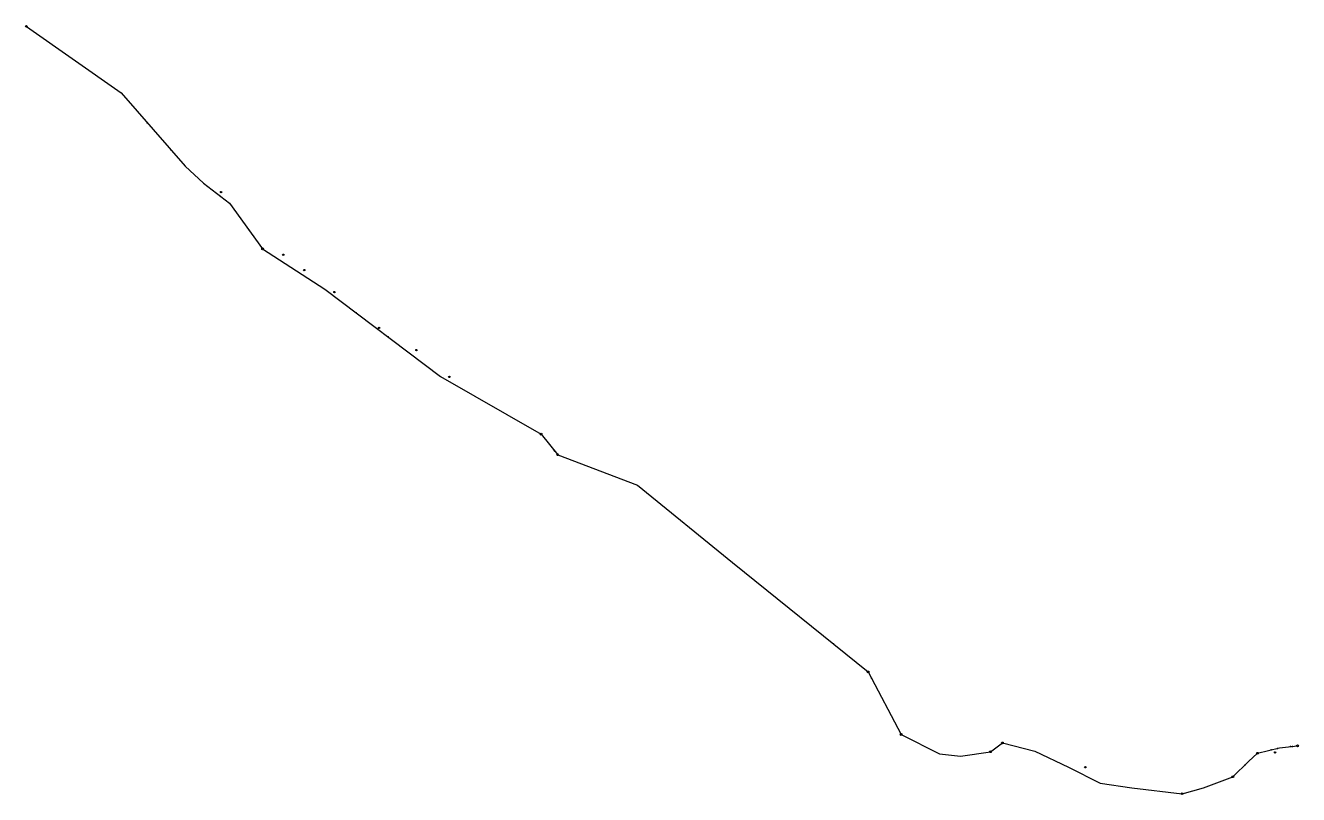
# Model space of a CAD drawing. Header units: metres. Extents: x 411984 to 416021, y 8261389 to 8263828.
import ezdxf

# ---------------------------------------------------------------- set-up
doc = ezdxf.new("R2010")
doc.units = ezdxf.units.M
for name, color, linetype in [('CV_OSM', 30, 'Continuous'), ('EJE_KML', 5, 'Continuous'), ('PC_GISEM', 1, 'Continuous'), ('PN_CANDIDATO', 4, 'Continuous')]:
    doc.layers.add(name, color=color, linetype=linetype)

msp = doc.modelspace()

# ---------------------------------------------------------------- linework, layer by layer
at = {"layer": 'CV_OSM'}
for p in [(412369.7, 8263519.1), (412444.7, 8263433.5), (412599.2, 8263288.8), (412692.8, 8263178.8), (413032.6, 8262916.5), (413134.1, 8262839.9), (413660.7, 8262479.8), (413662.7, 8262477.2), (414545.7, 8261866.3), (414666.3, 8261757.7), (415892.8, 8261520.5), (415933.4, 8261530.3), (415953.4, 8261535.2), (415994.9, 8261540.8), (416001.3, 8261541.5), (416013.8, 8261542.9), (415851.2, 8261483.2)]:
    msp.add_point(p, dxfattribs=at)
at = {"layer": 'EJE_KML'}
msp.add_lwpolyline([(411986.7, 8263824.8), (412287, 8263613.7), (412490.1, 8263381.7), (412548, 8263327.9), (412630.9, 8263264.6), (412735.7, 8263119.3), (412933.4, 8262991.4), (413299.8, 8262714.7), (413618.8, 8262531.6), (413671.5, 8262466.4), (413924.6, 8262369.5), (414225.3, 8262124.2), (414655.8, 8261777.7), (414760.3, 8261579.1), (414882, 8261518.3), (414948.6, 8261510.5), (415043.6, 8261524.5), (415081.7, 8261552.6), (415184.8, 8261526.1), (415291.6, 8261475.6), (415391.3, 8261424.9), (415492.1, 8261410.1), (415651.5, 8261391.6), (415718.8, 8261410.5), (415812.3, 8261445.3), (415861.6, 8261493.3), (415890.3, 8261519.8), (415960.1, 8261536.8), (416017.8, 8261543.4)], dxfattribs=at)
at = {"layer": 'PC_GISEM'}
for centre in [(412604.4, 8263299.2), (412801.2, 8263100.4), (412868, 8263051.8), (412963.5, 8262982.2), (413105.1, 8262868.4), (413223.4, 8262798.2), (413328, 8262713), (415946.3, 8261522.4), (415344.6, 8261475.5)]:
    msp.add_circle(centre, 2.2, dxfattribs=at)
at = {"layer": 'PN_CANDIDATO'}
for centre in [(411986.7, 8263824.8), (412735.7, 8263119.3), (413618.8, 8262531.6), (413671.5, 8262466.4), (414655.8, 8261777.7), (414760.3, 8261579.1), (415081.7, 8261552.6), (415043.6, 8261524.5), (415890.3, 8261519.8), (416017.8, 8261543.4), (415812.3, 8261445.3), (415651.5, 8261391.6)]:
    msp.add_circle(centre, 2.8, dxfattribs=at)

doc.saveas('drawing.dxf')
